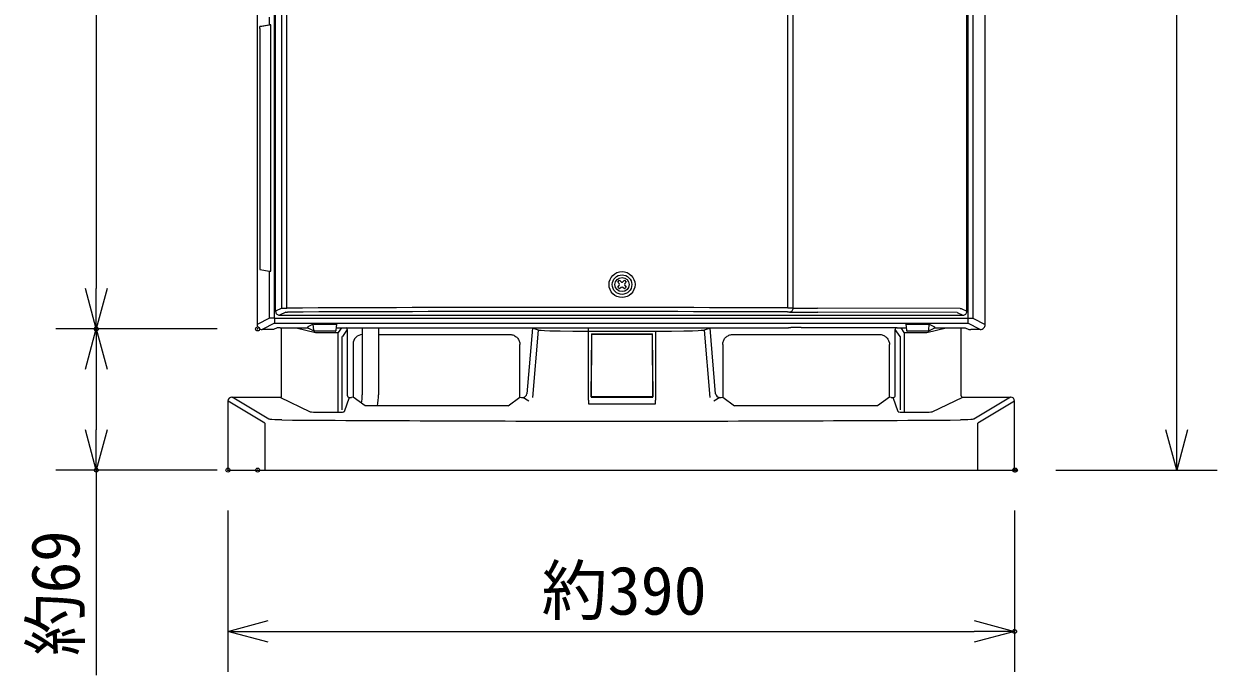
# Model space of a CAD drawing. Units: millimetres, scale not verified. Extents: x -62 to 63, y -116 to 117.
# Drawn here: x -51.9 to 7.3, y 16.7 to 49 of the extents above; entities that cross this region are included whole.
import ezdxf
from ezdxf.enums import TextEntityAlignment as Align

# ---------------------------------------------------------------- set-up
doc = ezdxf.new("R2010")
doc.units = ezdxf.units.MM
doc.header["$LTSCALE"] = 0.392256
doc.header["$PDMODE"] = 32
doc.header["$PDSIZE"] = 0.196
for name, color, linetype in [('0-3_GAIKEI', 1, 'Continuous'), ('0-4_SUNPO', 3, 'Continuous'), ('0-5_DEFPOINTS', 7, 'Continuous')]:
    doc.layers.add(name, color=color, linetype=linetype)
doc.styles.add('ＭＳ ゴシック', font='')
doc.styles.get('ＭＳ ゴシック').set_extended_font_data('MS Gothic')

# ---------------------------------------------------------------- blocks, each defined once
blk = doc.blocks.new('_OPEN30')
at = {"layer": '0-5_DEFPOINTS'}
blk.add_line((0, 0), (-1, 0), dxfattribs=at)
blk.add_lwpolyline([(-1, 0.2679), (0, 0), (-1, -0.2679)], dxfattribs=at)

msp = doc.modelspace()

# ---------------------------------------------------------------- linework, layer by layer
at = {"layer": '0-3_GAIKEI', "color": 7}
for p, q in [((-40.3421, 78.7577), (-40.3421, 34.1321)), ((-4.2421, 34.1321), (-4.2421, 78.7577)), ((-39.6307, 33.8824), (-40.0921, 33.8824)), ((-39.6071, 33.8824), (-39.6307, 33.8824)), ((-39.545, 33.8836), (-39.6071, 33.8824)), ((-39.5317, 33.8846), (-39.545, 33.8836)), ((-39.5309, 33.8848), (-39.5317, 33.8846)), ((-39.3464, 33.9572), (-39.5309, 33.8848)), ((-39.3452, 33.9576), (-39.3464, 33.9572)), ((-39.3399, 33.9582), (-39.3452, 33.9576)), ((-39.3035, 33.9597), (-39.3399, 33.9582)), ((-39.1968, 33.9609), (-39.3035, 33.9597)), ((-39.1968, 33.9609), (-37.8198, 33.9609)), ((-39.1306, 30.5324), (-39.1306, 33.8774)), ((-39.1296, 33.8774), (-39.1296, 33.9609)), ((-37.825, 33.9784), (-37.8279, 34.0092)), ((-37.5606, 34.144), (-37.8278, 34.0093)), ((-37.8252, 33.981), (-37.8278, 34.0093)), ((-37.825, 33.9784), (-37.8252, 33.981)), ((-37.7977, 33.9406), (-37.5061, 33.8057)), ((-37.5604, 34.1441), (-37.5606, 34.144)), ((-37.536, 33.8472), (-37.5606, 34.144)), ((-37.5599, 34.1442), (-37.5604, 34.1441)), ((-37.5527, 34.1447), (-37.5599, 34.1442)), ((-37.5111, 34.1452), (-37.5527, 34.1447)), ((-37.5111, 34.1452), (-36.4492, 34.1452)), ((-36.4741, 33.8017), (-37.4875, 33.8017)), ((-36.4492, 34.1452), (-36.4065, 34.1446)), ((-36.4256, 33.8472), (-36.3996, 34.1439)), ((-36.4157, 33.9609), (-13.9995, 33.9609)), ((-36.4065, 34.1446), (-36.4003, 34.1442)), ((-36.4003, 34.1442), (-36.3998, 34.144)), ((-36.3998, 34.144), (-36.3996, 34.1439)), ((-13.9757, 33.961), (-13.9995, 33.9609)), ((-13.9133, 33.9622), (-13.9757, 33.961)), ((-13.9004, 33.9632), (-13.9133, 33.9622)), ((-13.8996, 33.9634), (-13.9004, 33.9632)), ((-13.8996, 33.9634), (-13.877, 33.9747)), ((-13.8733, 33.9757), (-13.877, 33.9747)), ((-13.8565, 33.9778), (-13.8733, 33.9757)), ((-13.787, 33.9815), (-13.8565, 33.9778)), ((-13.6431, 33.9851), (-13.787, 33.9815)), ((-13.3777, 33.9871), (-13.6431, 33.9851)), ((-13.3777, 33.9871), (-9.1315, 33.9871)), ((-9.1315, 33.9871), (-8.8661, 33.9851)), ((-8.8661, 33.9851), (-8.7222, 33.9815)), ((-8.7222, 33.9815), (-8.6527, 33.9778)), ((-8.6527, 33.9778), (-8.6359, 33.9757)), ((-8.6359, 33.9757), (-8.6322, 33.9747)), ((-8.6096, 33.9634), (-8.6322, 33.9747)), ((-8.6096, 33.9634), (-8.6088, 33.9632)), ((-8.6088, 33.9632), (-8.5959, 33.9622)), ((-8.5959, 33.9622), (-8.5335, 33.961)), ((-8.5335, 33.961), (-8.5097, 33.9609)), ((-8.5097, 33.9609), (-8.1686, 33.9609)), ((-8.1844, 34.144), (-8.1846, 34.1439)), ((-8.1846, 34.1439), (-8.1586, 33.8472)), ((-8.1839, 34.1442), (-8.1844, 34.144)), ((-8.1777, 34.1446), (-8.1839, 34.1442)), ((-8.135, 34.1452), (-8.1777, 34.1446)), ((-8.135, 34.1452), (-7.0731, 34.1452)), ((-7.0967, 33.8017), (-8.1101, 33.8017)), ((-7.0781, 33.8057), (-6.7865, 33.9406)), ((-7.0731, 34.1452), (-7.0316, 34.1447)), ((-7.0482, 33.8472), (-7.0236, 34.144)), ((-7.0316, 34.1447), (-7.0243, 34.1442)), ((-7.0243, 34.1442), (-7.0238, 34.1441)), ((-7.0238, 34.1441), (-7.0236, 34.144)), ((-7.0236, 34.144), (-6.7564, 34.0093)), ((-6.7644, 33.9609), (-5.3874, 33.9609)), ((-6.7563, 34.0092), (-6.7592, 33.9784)), ((-5.3874, 33.9609), (-5.2807, 33.9597)), ((-5.2807, 33.9597), (-5.2443, 33.9582)), ((-5.2443, 33.9582), (-5.239, 33.9576)), ((-5.239, 33.9576), (-5.2378, 33.9572)), ((-5.2378, 33.9572), (-5.0533, 33.8848)), ((-5.0533, 33.8848), (-5.0525, 33.8846)), ((-5.0525, 33.8846), (-5.0392, 33.8836)), ((-5.0392, 33.8836), (-4.9771, 33.8824)), ((-4.9771, 33.8824), (-4.9535, 33.8824)), ((-4.4921, 33.8824), (-4.9535, 33.8824)), ((-41.7921, 30.3324), (-41.7921, 26.9074)), ((-41.5921, 30.5324), (-39.1306, 30.5324)), ((-39.7667, 29.4351), (-41.5873, 30.5274)), ((-5.3859, 30.5324), (-2.9921, 30.5324)), ((-2.9969, 30.5274), (-4.8175, 29.4351)), ((-2.7921, 26.9074), (-2.7921, 30.3324)), ((-39.7589, 29.4318), (-39.7667, 29.4351)), ((-39.7382, 29.427), (-39.7589, 29.4318)), ((-39.6948, 29.4208), (-39.7382, 29.427)), ((-39.6164, 29.4136), (-39.6948, 29.4208)), ((-39.4671, 29.4052), (-39.6164, 29.4136)), ((-39.2954, 29.3987), (-39.4671, 29.4052)), ((-39.1159, 29.3963), (-39.2954, 29.3987)), ((-5.2888, 29.3987), (-5.4683, 29.3963)), ((-5.1171, 29.4052), (-5.2888, 29.3987)), ((-4.9678, 29.4136), (-5.1171, 29.4052)), ((-4.8894, 29.4208), (-4.9678, 29.4136)), ((-4.846, 29.427), (-4.8894, 29.4208)), ((-41.7921, 26.9074), (-2.7921, 26.9074))]:
    msp.add_line(p, q, dxfattribs=at)
at = {"layer": '0-3_GAIKEI'}
for p, q in [((-39.476, 34.4401), (-39.476, 78.1412)), ((-5.1082, 78.1412), (-5.1082, 34.4401)), ((-4.8586, 78.1412), (-4.8586, 34.4401)), ((-39.1225, 34.9406), (-39.1225, 77.5805)), ((-38.8729, 34.943), (-38.8729, 77.5756)), ((-14.0299, 34.9508), (-14.0299, 77.5602)), ((-13.7732, 34.9483), (-13.7732, 77.5651)), ((-5.1546, 34.7871), (-5.1546, 77.8876)), ((-39.7256, 48.9882), (-39.7256, 49.3654)), ((-40.2111, 48.8082), (-40.2097, 48.877)), ((-40.2097, 48.877), (-40.2077, 48.9016)), ((-40.2077, 48.9016), (-40.2068, 48.9065)), ((-40.2068, 48.9065), (-40.2064, 48.9077)), ((-40.2064, 48.9077), (-40.2061, 48.9081)), ((-40.2061, 48.9081), (-40.206, 48.9082)), ((-40.206, 48.9082), (-40.2059, 48.9082)), ((-40.2059, 48.9082), (-39.7256, 48.9882)), ((-39.6679, 36.7752), (-39.6679, 48.9895)), ((-22.1154, 36.0608), (-22.0408, 35.9862)), ((-39.1225, 34.9406), (-39.1168, 34.941)), ((-39.1168, 34.941), (-39.0742, 34.9419)), ((-39.0742, 34.9419), (-38.8729, 34.943)), ((-14.0299, 34.9508), (-13.8256, 34.9497)), ((-13.8256, 34.9497), (-13.7759, 34.9485)), ((-13.7802, 34.8743), (-13.7703, 34.9133)), ((-13.7759, 34.9485), (-13.7732, 34.9483)), ((-13.7678, 34.9456), (-13.7732, 34.9483)), ((-13.7703, 34.9133), (-13.7678, 34.9406)), ((-13.7678, 34.9406), (-13.7678, 34.9456)), ((-13.7678, 34.9406), (-12.5642, 34.9388)), ((-5.4884, 34.9267), (-12.5616, 34.9375)), ((-5.4885, 34.9267), (-5.4884, 34.9304)), ((-5.4885, 34.9267), (-5.4414, 34.9255)), ((-5.4884, 34.9304), (-5.4414, 34.9304)), ((-39.7256, 34.4401), (-40.3421, 34.1321)), ((-39.476, 34.4401), (-39.476, 34.1902)), ((-39.476, 34.4401), (-5.1082, 34.4401)), ((-38.9228, 34.7407), (-38.9221, 34.7409)), ((-38.9221, 34.7409), (-38.9116, 34.7417)), ((-38.9116, 34.7417), (-38.86, 34.743)), ((-38.86, 34.743), (-38.8396, 34.7431)), ((-14.0585, 34.7508), (-13.9921, 34.7498)), ((-13.9921, 34.7498), (-13.9764, 34.7489)), ((-13.9764, 34.7489), (-13.9735, 34.7486)), ((-13.9735, 34.7486), (-13.9729, 34.7484)), ((-13.9581, 34.741), (-13.9729, 34.7484)), ((-13.9581, 34.741), (-13.9245, 34.745)), ((-13.9581, 34.741), (-12.554, 34.7388)), ((-13.9245, 34.745), (-13.8957, 34.7536)), ((-13.8957, 34.7536), (-13.8679, 34.7672)), ((-13.8679, 34.7672), (-13.8414, 34.786)), ((-13.8414, 34.786), (-13.8173, 34.81)), ((-13.8173, 34.81), (-13.7965, 34.8395)), ((-13.7965, 34.8395), (-13.7802, 34.8743)), ((-5.6341, 34.727), (-12.5513, 34.7375)), ((-5.6341, 34.727), (-5.3546, 34.5874)), ((-5.1082, 34.4401), (-4.8586, 34.4401)), ((-5.1082, 34.4401), (-5.1082, 34.1902)), ((-4.8586, 34.4401), (-4.2421, 34.1321)), ((-39.476, 34.1902), (-40.0921, 33.8824)), ((-39.476, 34.1902), (-5.1082, 34.1902)), ((-36.322, 33.7158), (-36.3208, 33.7356)), ((-36.3208, 33.7356), (-36.3205, 33.7367)), ((-36.162, 33.9609), (-36.3205, 33.7367)), ((-35.8796, 33.8775), (-36.1206, 33.5368)), ((-35.8806, 33.8775), (-35.8806, 30.6167)), ((-35.1301, 33.9609), (-35.1301, 30.6389)), ((-34.3301, 33.9609), (-34.3301, 30.6389)), ((-26.6956, 33.9453), (-26.972, 30.6986)), ((-26.3982, 33.8556), (-26.6956, 33.9453)), ((-26.6808, 30.5129), (-26.3982, 33.8556)), ((-26.3982, 33.8556), (-26.3865, 33.853)), ((-26.3865, 33.853), (-26.3491, 33.8479)), ((-26.3491, 33.8479), (-26.2584, 33.8405)), ((-26.2584, 33.8405), (-26.102, 33.8323)), ((-26.102, 33.8323), (-25.8269, 33.8228)), ((-25.8269, 33.8228), (-25.3179, 33.8132)), ((-25.3179, 33.8132), (-24.6997, 33.8056)), ((-24.6997, 33.8056), (-23.909, 33.8024)), ((-23.909, 30.3697), (-23.909, 33.9609)), ((-20.6002, 33.8024), (-19.8095, 33.8056)), ((-19.8095, 33.8056), (-19.1913, 33.8132)), ((-19.1913, 33.8132), (-18.7573, 33.8228)), ((-18.7573, 33.8228), (-18.4822, 33.8323)), ((-18.4822, 33.8323), (-18.3258, 33.8405)), ((-18.3258, 33.8405), (-18.2351, 33.8479)), ((-18.2351, 33.8479), (-18.1977, 33.853)), ((-18.1977, 33.853), (-18.186, 33.8556)), ((-17.8886, 33.9453), (-18.186, 33.8556)), ((-18.186, 33.8556), (-17.9034, 30.5129)), ((-17.6122, 30.6986), (-17.8886, 33.9453)), ((-8.4636, 33.5368), (-8.7046, 33.8775)), ((-8.7046, 30.6167), (-8.7046, 33.8775)), ((-8.2637, 33.7367), (-8.4223, 33.9609)), ((-8.2637, 33.7367), (-8.2634, 33.7356)), ((-8.2634, 33.7356), (-8.2622, 33.7158)), ((-4.4921, 33.8824), (-5.1082, 34.1902)), ((-36.3269, 29.885), (-36.3269, 33.2369)), ((-36.3259, 33.2369), (-36.3257, 33.3677)), ((-36.3257, 33.3677), (-36.3237, 33.6367)), ((-36.3237, 33.6367), (-36.322, 33.7158)), ((-36.127, 29.9008), (-36.127, 33.2369)), ((-36.127, 29.9008), (-36.127, 33.2369)), ((-36.126, 33.2369), (-36.1256, 33.3406)), ((-36.1256, 33.3406), (-36.1236, 33.4845)), ((-36.1236, 33.4845), (-36.1218, 33.5278)), ((-36.1218, 33.5278), (-36.1208, 33.5361)), ((-36.1208, 33.5361), (-36.1206, 33.5368)), ((-35.5895, 33.1343), (-35.5895, 30.522)), ((-34.3301, 33.6327), (-27.8205, 33.6327)), ((-27.8205, 33.6327), (-27.7982, 33.6322)), ((-27.7982, 33.6322), (-27.7538, 33.6282)), ((-27.7538, 33.6282), (-27.7099, 33.6204)), ((-27.7099, 33.6204), (-27.6668, 33.6086)), ((-27.6668, 33.6086), (-27.6249, 33.593)), ((-27.6249, 33.593), (-27.5845, 33.5737)), ((-27.5845, 33.5737), (-27.546, 33.5509)), ((-27.546, 33.5509), (-27.5096, 33.5247)), ((-27.5096, 33.5247), (-27.4757, 33.4953)), ((-27.4757, 33.4953), (-27.4447, 33.4629)), ((-27.4447, 33.4629), (-27.4166, 33.4279)), ((-27.4166, 33.4279), (-27.3918, 33.3905)), ((-27.3918, 33.3905), (-27.3705, 33.351)), ((-27.3705, 33.351), (-27.3528, 33.3098)), ((-27.3528, 33.3098), (-27.3389, 33.2671)), ((-27.3389, 33.2671), (-27.3289, 33.2234)), ((-27.3289, 33.2234), (-27.3229, 33.179)), ((-27.3229, 33.179), (-27.3209, 33.1343)), ((-27.3209, 30.522), (-27.3209, 33.1343)), ((-23.7634, 33.6662), (-23.7867, 30.5254)), ((-23.7777, 30.5343), (-23.7546, 33.6574)), ((-23.7546, 33.6574), (-23.7634, 33.6662)), ((-23.7634, 33.6662), (-20.7458, 33.6662)), ((-23.7546, 33.6574), (-20.7546, 33.6574)), ((-20.7458, 33.6662), (-20.7546, 33.6574)), ((-20.7225, 30.5254), (-20.7458, 33.6662)), ((-17.2633, 33.1343), (-17.2613, 33.179)), ((-17.2633, 33.1343), (-17.2633, 30.522)), ((-17.2613, 33.179), (-17.2553, 33.2234)), ((-17.2553, 33.2234), (-17.2453, 33.2671)), ((-17.2453, 33.2671), (-17.2314, 33.3098)), ((-17.2314, 33.3098), (-17.2137, 33.351)), ((-17.2137, 33.351), (-17.1924, 33.3905)), ((-17.1924, 33.3905), (-17.1676, 33.4279)), ((-17.1676, 33.4279), (-17.1396, 33.4629)), ((-17.1396, 33.4629), (-17.1085, 33.4953)), ((-17.1085, 33.4953), (-17.0746, 33.5247)), ((-17.0746, 33.5247), (-17.0383, 33.5509)), ((-17.0383, 33.5509), (-16.9997, 33.5737)), ((-16.9997, 33.5737), (-16.9593, 33.593)), ((-16.9593, 33.593), (-16.9174, 33.6086)), ((-16.9174, 33.6086), (-16.8743, 33.6204)), ((-16.8743, 33.6204), (-16.8304, 33.6282)), ((-16.8304, 33.6282), (-16.786, 33.6322)), ((-16.786, 33.6322), (-16.7637, 33.6327)), ((-16.7637, 33.6327), (-9.4954, 33.6327)), ((-9.4954, 33.6327), (-9.4509, 33.6307)), ((-9.4509, 33.6307), (-9.4067, 33.6248)), ((-9.4067, 33.6248), (-9.3631, 33.615)), ((-9.3631, 33.615), (-9.3206, 33.6013)), ((-9.3206, 33.6013), (-9.2794, 33.5838)), ((-9.2794, 33.5838), (-9.2399, 33.5628)), ((-9.2399, 33.5628), (-9.2024, 33.5382)), ((-9.2024, 33.5382), (-9.1673, 33.5104)), ((-9.1673, 33.5104), (-9.1347, 33.4795)), ((-9.1347, 33.4795), (-9.1051, 33.4458)), ((-9.1051, 33.4458), (-9.0787, 33.4095)), ((-9.0787, 33.4095), (-9.0556, 33.3711)), ((-9.0556, 33.3711), (-9.0361, 33.3306)), ((-9.0361, 33.3306), (-9.0202, 33.2887)), ((-9.0202, 33.2887), (-9.0083, 33.2454)), ((-9.0083, 33.2454), (-9.0003, 33.2013)), ((-9.0003, 33.2013), (-8.9962, 33.1567)), ((-8.9962, 33.1567), (-8.9957, 33.1343)), ((-8.9957, 30.522), (-8.9957, 33.1343)), ((-8.4636, 33.5368), (-8.4634, 33.5361)), ((-8.4634, 33.5361), (-8.4624, 33.5278)), ((-8.4624, 33.5278), (-8.4607, 33.4845)), ((-8.4607, 33.4845), (-8.4586, 33.3406)), ((-8.4586, 33.3406), (-8.4582, 33.2369)), ((-8.4582, 33.2369), (-8.4582, 29.9008)), ((-8.2622, 33.7158), (-8.2605, 33.6367)), ((-8.2605, 33.6367), (-8.2585, 33.3677)), ((-8.2585, 33.3677), (-8.2583, 33.2369)), ((-8.2583, 33.2369), (-8.2583, 29.885)), ((-39.9659, 29.2354), (-41.7871, 30.3281)), ((-39.2277, 30.5259), (-37.7135, 29.7995)), ((-35.7797, 30.5167), (-36.026, 29.801)), ((-35.7797, 30.5167), (-35.6718, 30.5167)), ((-35.5885, 30.522), (-35.6718, 30.5167)), ((-34.9965, 30.1024), (-35.5885, 30.522)), ((-26.8792, 30.3306), (-27.171, 30.5167)), ((-23.909, 30.3697), (-23.909, 30.1874)), ((-23.909, 30.1874), (-20.6002, 30.1874)), ((-23.7777, 30.5343), (-23.7867, 30.5254)), ((-23.7867, 30.5254), (-20.7225, 30.5254)), ((-20.7225, 30.5254), (-20.7315, 30.5343)), ((-20.6002, 30.1874), (-20.6002, 30.3697)), ((-17.4132, 30.5167), (-17.705, 30.3306)), ((-8.9957, 30.522), (-9.5877, 30.1024)), ((-8.9124, 30.5167), (-8.9957, 30.522)), ((-8.9124, 30.5167), (-8.8045, 30.5167)), ((-8.5582, 29.801), (-8.8045, 30.5167)), ((-6.8707, 29.7995), (-5.3565, 30.5259)), ((-2.7971, 30.3281), (-4.6183, 29.2354)), ((-37.7135, 29.7995), (-37.7089, 29.7979)), ((-37.7089, 29.7979), (-37.6913, 29.7949)), ((-37.6913, 29.7949), (-37.6458, 29.7909)), ((-37.6458, 29.7909), (-37.5557, 29.787)), ((-37.5557, 29.787), (-37.4154, 29.7851)), ((-37.4154, 29.7851), (-36.3259, 29.7851)), ((-36.3259, 29.7851), (-36.3259, 29.885)), ((-36.3259, 29.7851), (-36.247, 29.7857)), ((-36.247, 29.7857), (-36.1205, 29.7895)), ((-36.1205, 29.7895), (-36.0573, 29.7941)), ((-36.0573, 29.7941), (-36.0345, 29.7974)), ((-36.0345, 29.7974), (-36.0277, 29.7996)), ((-36.0277, 29.7996), (-36.0265, 29.8003)), ((-36.0265, 29.8003), (-36.0261, 29.8007)), ((-36.0261, 29.8007), (-36.026, 29.801)), ((-27.9037, 30.1024), (-34.9965, 30.1024)), ((-9.5877, 30.1024), (-16.6805, 30.1024)), ((-8.5582, 29.801), (-8.5581, 29.8007)), ((-8.5581, 29.8007), (-8.5577, 29.8003)), ((-8.5577, 29.8003), (-8.5566, 29.7996)), ((-8.5566, 29.7996), (-8.5497, 29.7974)), ((-8.5497, 29.7974), (-8.5269, 29.7941)), ((-8.5269, 29.7941), (-8.4637, 29.7895)), ((-8.4637, 29.7895), (-8.3372, 29.7857)), ((-8.3372, 29.7857), (-8.2583, 29.7851)), ((-8.2583, 29.885), (-8.2583, 29.7851)), ((-8.2583, 29.7851), (-7.1688, 29.7851)), ((-7.1688, 29.7851), (-7.0285, 29.787)), ((-7.0285, 29.787), (-6.9384, 29.7909)), ((-6.9384, 29.7909), (-6.8929, 29.7949)), ((-6.8929, 29.7949), (-6.8753, 29.7979)), ((-6.8753, 29.7979), (-6.8707, 29.7995)), ((-39.9659, 29.2354), (-39.9659, 26.9074)), ((-4.8253, 29.4318), (-4.846, 29.427)), ((-4.8175, 29.4351), (-4.8253, 29.4318)), ((-4.6183, 26.9074), (-4.6183, 29.2354))]:
    msp.add_line(p, q, dxfattribs=at)
for points in [[(-39.1225, 34.9406), (-39.4296, 34.7871), (-39.4296, 77.8876)], [(-40.2111, 48.8082), (-40.2111, 36.8574), (-39.7256, 36.7765)], [(-39.6679, 48.9895), (-40.1558, 48.9082), (-40.2059, 48.9082)], [(-39.476, 34.4401), (-39.7256, 34.4401), (-39.7256, 36.7765)], [(-22.3948, 36.1539), (-22.4694, 36.2285), (-22.3762, 36.3216), (-22.3017, 36.2471)], [(-22.2085, 36.2471), (-22.134, 36.3216), (-22.0408, 36.2285), (-22.1154, 36.1539)], [(-22.3017, 35.9676), (-22.3762, 35.8931), (-22.4694, 35.9862), (-22.3948, 36.0608)], [(-22.0408, 35.9862), (-22.134, 35.8931), (-22.2085, 35.9676)], [(-5.4414, 34.9255), (-5.4414, 34.9304), (-5.1546, 34.7871)], [(-38.9228, 34.7407), (-39.2296, 34.5874), (-5.3546, 34.5874)], [(-38.4086, 33.9609), (-37.4482, 33.7367), (-36.3205, 33.7367)], [(-23.909, 33.8024), (-20.6002, 33.8024), (-20.6002, 30.3697)], [(-8.2637, 33.7367), (-7.136, 33.7367), (-6.1756, 33.9609)], [(-20.7546, 33.6574), (-20.7315, 30.5343), (-23.7777, 30.5343)], [(-27.9037, 30.1024), (-27.3209, 30.522), (-27.2373, 30.5167), (-27.171, 30.5167)], [(-17.4132, 30.5167), (-17.3469, 30.5167), (-17.2633, 30.522), (-16.6805, 30.1024)]]:
    msp.add_lwpolyline(points, dxfattribs=at)
at = {"layer": '0-3_GAIKEI', "color": 7}
for points in [[(-6.7592, 33.9784), (-6.759, 33.981), (-6.7564, 34.0093)], [(-5.4546, 33.9609), (-5.4546, 33.8774), (-5.4546, 30.6276)]]:
    msp.add_lwpolyline(points, dxfattribs=at)
at = {"layer": '0-3_GAIKEI'}
for centre, radius in [((-22.2551, 36.1074), 0.644), ((-22.2546, 36.1074), 0.485), ((-22.2551, 36.1074), 0.35)]:
    msp.add_circle(centre, radius, dxfattribs=at)
for centre, radius, start, end in [((-39.6721, 47.7236), 1.2658, 89.80847, 92.42482), ((-39.6721, 38.0411), 1.2658, 267.57516, 270.19151), ((-22.4414, 36.1074), 0.0659, 315, 45), ((-22.2551, 36.2937), 0.0659, 224.99998, 314.99998), ((-22.0688, 36.1074), 0.0659, 134.99998, 224.99998), ((-22.2551, 35.921), 0.0659, 45, 135), ((-25.5047, -3029.3093), 3064.2814, 89.78544, 90.24996), ((-39.2298, 34.7872), 0.1998, 180.0163, 270.05176), ((-25.5047, -3014.2536), 3049.0256, 89.78491, 90.25058), ((-5.3544, 34.7872), 0.1998, 269.94823, 359.98369), ((-36.0795, 33.8775), 0.1999, 359.9893, 30.52982), ((-8.5047, 33.8775), 0.1999, 149.47017, 180.01068), ((-35.1085, 33.1527), 0.48, 92.58374, 179.99998), ((-35.7796, 30.6166), 0.1, 179.94496, 269.97069), ((-37.1301, 30.6389), 2, 348.1274, 0), ((-37.1301, 30.6389), 2.8, 348.95291, 0), ((-27.1706, 30.7161), 0.1994, 269.8792, 354.95171), ((-17.4136, 30.7161), 0.1994, 185.04828, 270.12079), ((-8.8046, 30.6166), 0.1, 270.0293, 0.05502)]:
    msp.add_arc(centre, radius, start, end, dxfattribs=at)
at = {"layer": '0-3_GAIKEI', "color": 7}
for centre, radius, start, end in [((-40.0923, 34.1322), 0.2498, 180.0163, 270.05177), ((-37.7798, 33.9824), 0.0454, 185.05878, 230.80403), ((-37.7745, 33.9908), 0.0553, 232.11096, 245.20821), ((-37.4818, 33.8548), 0.0548, 187.94536, 228.89491), ((-37.4871, 33.8469), 0.0453, 227.35324, 245.21107), ((-37.4876, 33.846), 0.0443, 245.25313, 270.01608), ((-36.474, 33.8505), 0.0488, 269.83551, 309.19151), ((-36.4771, 33.8516), 0.0517, 311.13646, 355.2542), ((-8.1071, 33.8516), 0.0517, 184.74577, 228.86351), ((-8.1102, 33.8505), 0.0488, 230.80847, 270.16447), ((-7.0966, 33.846), 0.0443, 269.9839, 294.74686), ((-7.0971, 33.8469), 0.0453, 294.78893, 312.64674), ((-7.1024, 33.8548), 0.0548, 311.10507, 352.05463), ((-6.8097, 33.9908), 0.0553, 294.79179, 307.88902), ((-6.8044, 33.9824), 0.0454, 309.19595, 354.94121), ((-4.4919, 34.1322), 0.2498, 269.94821, 359.98369), ((-41.5921, 30.3324), 0.2, 90, 179.99998), ((-5.3545, 30.6275), 0.1001, 179.94345, 251.74371), ((-5.3546, 30.6273), 0.0998, 251.79169, 270.00102), ((-5.3575, 30.5291), 0.00336, 288.15543, 329.38356), ((-2.9921, 30.3324), 0.2, 0, 89.99998), ((-22.2868, 2445.4896), 2416.1519, 269.6009, 270.00076), ((-22.2226, 2424.0438), 2394.7061, 269.99922, 270.40086)]:
    msp.add_arc(centre, radius, start, end, dxfattribs=at)
at = {"layer": '0-4_SUNPO'}
for p, q in [((-48.3219, 77.0074), (-48.3219, 35.9074)), ((5.2504, 28.9074), (5.2504, 77.0074)), ((-42.3219, 33.9074), (-50.3219, 33.9074)), ((-42.3219, 33.9074), (-50.3219, 33.9074)), ((-48.3219, 31.9074), (-48.3219, 28.9074)), ((-42.3219, 26.9074), (-50.3219, 26.9074)), ((-48.3219, 26.9074), (-48.3219, 16.7407)), ((-0.7496, 26.9074), (7.2504, 26.9074)), ((-41.7921, 24.9074), (-41.7921, 16.9073)), ((-2.7921, 24.9074), (-2.7921, 16.9073)), ((-39.7921, 18.9073), (-4.7921, 18.9073))]:
    msp.add_line(p, q, dxfattribs=at)
at = {"layer": '0-5_DEFPOINTS'}
for p in [(-48.3219, 33.9074), (-40.3219, 33.9074), (-48.3219, 26.9074), (-41.7921, 26.9074), (-40.3219, 26.9074), (-2.7921, 26.9074), (-2.7496, 26.9074), (-2.7921, 18.9073)]:
    msp.add_point(p, dxfattribs=at)

# ---------------------------------------------------------------- block references
at = {"layer": '0-4_SUNPO', "xscale": 2, "yscale": 2}
for p, rotation in [((-48.3219, 33.9074), 270), ((-48.3219, 33.9074), 90), ((-48.3219, 26.9074), 270), ((5.2504, 26.9074), 270), ((-41.7921, 18.9073), 180)]:
    msp.add_blockref('_OPEN30', p, dxfattribs=dict(at, rotation=rotation))
msp.add_blockref('_OPEN30', (-2.7921, 18.9073), dxfattribs=at)

# ---------------------------------------------------------------- texts
at = {"layer": '0-4_SUNPO', "style": 'ＭＳ ゴシック', "width": 0.95}
msp.add_text('約69', height=2.404, rotation=90, dxfattribs=at).set_placement((-48.4315, 17.6908), align=Align.BOTTOM_LEFT)
at = {"layer": '0-4_SUNPO', "style": 'ＭＳ ゴシック'}
msp.add_text('約390', height=2.404, dxfattribs=at).set_placement((-26.2455, 19.0169), align=Align.BOTTOM_LEFT)

doc.saveas('drawing.dxf')
